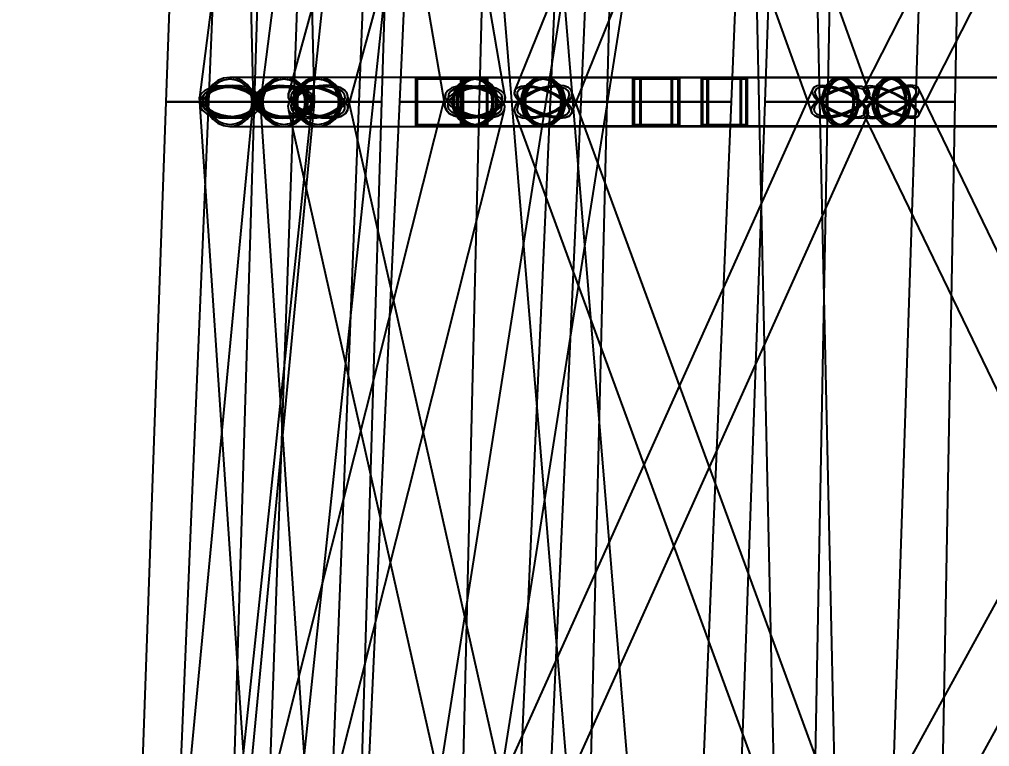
# Model space of a CAD drawing. Header units: millimetres. Extents: x -123812 to 252100, y -3000 to 639000.
# Drawn here: x -19891 to -11839, y 252152 to 258184 of the extents above; entities that cross this region are included whole.
import ezdxf

# ---------------------------------------------------------------- set-up
doc = ezdxf.new("R2010")
doc.units = ezdxf.units.MM
doc.layers.add('D-STR-DIM', color=7, linetype='Continuous', lineweight=13)
doc.layers.add('D-STR-STRC', color=7, linetype='Continuous', lineweight=25)
doc.styles.add('OpenSansCondensed-Light', font='OpenSansCondensed-Light.ttf')
doc.styles.add('TOWER_UNICODE', font='Arial Unicode.ttf')
doc.dimstyles.new('EZDXF', dxfattribs={"dimtxt": 0.25, "dimasz": 0.175, "dimexe": 0.375, "dimexo": 0.125, "dimgap": 0.1, "dimtad": 1, "dimlfac": 100, "dimzin": 12, "dimdsep": 46, "dimtxsty": 'OpenSansCondensed-Light', "dimblk": 'ARCHTICK', "dimcen": 2.5, "dimazin": 3, "dimtfac": 0.5, "dimtmove": 2, "dimatfit": 3})

# ---------------------------------------------------------------- blocks, each defined once
blk = doc.blocks.new('_ARCHTICK')
at = {"color": 0, "linetype": 'BYBLOCK', "const_width": 0.15}
blk.add_lwpolyline([(-0.5, -0.5), (0.5, 0.5)], dxfattribs=at)

msp = doc.modelspace()

# ---------------------------------------------------------------- linework, layer by layer
at = {"layer": 'D-STR-STRC'}
for points in [[(-15610.6, 275026.1), (-18252.9, 250026.1), (-18244.3, 250015.2), (-18219.1, 250003.2), (-18178.9, 249991), (-18126.6, 249979.5), (-18065.7, 249969.3), (-18000.3, 249961.2), (-17934.9, 249955.8), (-17874, 249953.4), (-17821.7, 249954.1), (-17781.5, 249958), (-17756.3, 249964.8), (-17747.7, 249973.9), (-15105.3, 274973.9)], [(-17250.1, 274979.6), (-15185.6, 249979.6), (-15176.9, 249969.9), (-15151.6, 249962.3), (-15111.4, 249957.2), (-15059, 249955.1), (-14997.9, 249956), (-14932.4, 249959.9), (-14866.9, 249966.5), (-14805.8, 249975.5), (-14753.4, 249986.1), (-14713.2, 249997.6), (-14687.9, 250009.3), (-14679.2, 250020.4), (-16743.8, 275020.4)], [(-12754, 275039.1), (-16701.1, 250039.1), (-16692.6, 250030.2), (-16667.5, 250019.2), (-16627.6, 250006.9), (-16575.6, 249994.1), (-16515.1, 249981.7), (-16450.2, 249970.6), (-16385.2, 249961.5), (-16324.7, 249955), (-16272.7, 249951.6), (-16232.9, 249951.5), (-16207.8, 249954.6), (-16199.2, 249960.9), (-12252.1, 274960.9)], [(-14142.6, 274994.6), (-13589.3, 249994.6), (-13580.7, 249981.7), (-13555.3, 249970.1), (-13514.9, 249960.5), (-13462.3, 249953.6), (-13401.1, 249949.9), (-13335.4, 249949.5), (-13269.7, 249952.7), (-13208.4, 249959), (-13155.8, 249968.1), (-13115.5, 249979.4), (-13090.1, 249992.2), (-13081.4, 250005.4), (-13634.7, 275005.4)], [(-15596.7, 265068.2), (-17657.8, 257568.2), (-17658.4, 257535.3), (-17642.3, 257500), (-17610.5, 257464.7), (-17565.3, 257431.8), (-17509.7, 257403.6), (-17447.6, 257381.9), (-17383.1, 257368.3), (-17320.6, 257363.6), (-17264.5, 257368.3), (-17218.5, 257381.9), (-17185.7, 257403.6), (-17168.5, 257431.8), (-15107.4, 264931.8)], [(-16014.7, 264905.5), (-13313.1, 257405.5), (-13290.3, 257384.3), (-13253.1, 257370.9), (-13203.9, 257366.4), (-13146.2, 257370.9), (-13083.8, 257384.3), (-13021.1, 257405.5), (-12962.2, 257433.2), (-12911.3, 257465.4), (-12871.7, 257500), (-12846.2, 257534.6), (-12836.5, 257566.8), (-12843.2, 257594.5), (-15544.8, 265094.5)], [(-12741.6, 265096), (-15779.1, 257596), (-15781.6, 257567.9), (-15768, 257535.1), (-15739, 257500), (-15696.8, 257464.9), (-15644.2, 257432.1), (-15584.7, 257404), (-15522.4, 257382.4), (-15461.7, 257368.9), (-15406.5, 257364.2), (-15360.7, 257368.9), (-15327.3, 257382.4), (-15308.8, 257404), (-12271.3, 264904)], [(-9055.9, 265116.9), (-12879.4, 257616.9), (-12882.3, 257595.4), (-12869.6, 257567.5), (-12842.2, 257534.9), (-12801.9, 257500), (-12751.6, 257465.1), (-12694.7, 257432.5), (-12634.9, 257404.6), (-12576.5, 257383.1), (-12523.3, 257369.6), (-12479.1, 257365), (-12446.7, 257369.6), (-12428.5, 257383.1), (-8605, 264883.1)], [(-17432.1, 265035.3), (-18395.4, 257535.3), (-18392.7, 257500), (-18373.1, 257464.7), (-18337.8, 257431.7), (-18289.3, 257403.4), (-18231, 257381.7), (-18166.6, 257368.1), (-18100.8, 257363.4), (-18037.9, 257368.1), (-17982.2, 257381.7), (-17937.5, 257403.4), (-17906.9, 257431.7), (-17892.4, 257464.7), (-16929.1, 264964.7)], [(-18128.5, 265000), (-17949.8, 257500), (-17943.2, 257464.7), (-17919.8, 257431.9), (-17881.1, 257403.7), (-17829.9, 257382), (-17769.4, 257368.4), (-17704, 257363.8), (-17638.1, 257368.4), (-17576, 257382), (-17522.2, 257403.7), (-17480.2, 257431.9), (-17452.9, 257464.7), (-17442.2, 257500), (-17620.9, 265000)], [(-17645.7, 264965), (-16360.8, 257465), (-16350.5, 257432.5), (-16323.8, 257404.5), (-16282.6, 257383), (-16229.5, 257369.5), (-16168.2, 257364.9), (-16103, 257369.5), (-16038.2, 257383), (-15978.3, 257404.5), (-15927.3, 257432.5), (-15888.7, 257465), (-15865.2, 257500), (-15858.3, 257535), (-17143.2, 265035)], [(-9213.4, 257703.2), (-13078.2, 257703.2), (-13108.7, 257696.3), (-13137.1, 257676), (-13161.5, 257643.7), (-13180.2, 257601.6), (-13191.9, 257552.6), (-13195.9, 257500), (-13191.9, 257447.4), (-13180.2, 257398.4), (-13161.5, 257356.3), (-13137.1, 257324), (-13108.7, 257303.7), (-13078.2, 257296.8), (-9213.4, 257296.8)], [(-8930.5, 257703.2), (-12654, 257703.2), (-12686.9, 257696.3), (-12717.6, 257676), (-12744, 257643.7), (-12764.2, 257601.6), (-12776.9, 257552.6), (-12781.3, 257500), (-12776.9, 257447.4), (-12764.2, 257398.4), (-12744, 257356.3), (-12717.6, 257324), (-12686.9, 257303.7), (-12654, 257296.8), (-8930.5, 257296.8)], [(-18159, 249964.9), (-17445.1, 257464.9), (-17444.9, 257500), (-17461.8, 257535.1), (-17494.7, 257567.7), (-17541.4, 257595.8), (-17598.5, 257617.3), (-17662.3, 257630.9), (-17728.4, 257635.5), (-17792.3, 257630.9), (-17849.6, 257617.3), (-17896.5, 257595.8), (-17929.6, 257567.7), (-17946.9, 257535.1), (-18660.9, 250035.1)], [(-17386.3, 250000), (-17891.3, 257500), (-17894.1, 257535.3), (-17913.8, 257568.2), (-17949.3, 257596.5), (-17998, 257618.2), (-18056.7, 257631.8), (-18121.3, 257636.5), (-18187.4, 257631.8), (-18250.6, 257618.2), (-18306.5, 257596.5), (-18351.3, 257568.2), (-18382, 257535.3), (-18396.5, 257500), (-17891.5, 250000)], [(-17755.6, 249932.6), (-15864.9, 257432.6), (-15862.6, 257465.1), (-15877.1, 257500), (-15907.5, 257534.9), (-15951.6, 257567.4), (-16006.5, 257595.3), (-16068.5, 257616.7), (-16133.2, 257630.1), (-16196.3, 257634.7), (-16253.5, 257630.1), (-16300.9, 257616.7), (-16335.3, 257595.3), (-16354.3, 257567.4), (-18245, 250067.4)], [(-15483.9, 250068.7), (-17169.7, 257568.7), (-17192.1, 257597.2), (-17229.6, 257619), (-17279.5, 257632.8), (-17338.6, 257637.4), (-17402.7, 257632.8), (-17467.6, 257619), (-17528.7, 257597.2), (-17582, 257568.7), (-17623.7, 257535.6), (-17651.2, 257500), (-17662.4, 257464.4), (-17656.6, 257431.3), (-15970.8, 249931.3)], [(-16216, 249903.5), (-12844, 257403.5), (-12846.7, 257431.8), (-12865.2, 257464.7), (-12898.2, 257500), (-12943.5, 257535.3), (-12997.9, 257568.2), (-13057.8, 257596.5), (-13119.1, 257618.2), (-13177.6, 257631.8), (-13229.4, 257636.5), (-13270.8, 257631.8), (-13299.1, 257618.2), (-13312.3, 257596.5), (-16684.3, 250096.5)], [(-12559.9, 250097.7), (-15310.6, 257597.7), (-15334.8, 257619.6), (-15373.2, 257633.4), (-15423.3, 257638.1), (-15481.6, 257633.4), (-15544.2, 257619.6), (-15606.7, 257597.7), (-15665, 257569.1), (-15715, 257535.8), (-15753.3, 257500), (-15777.4, 257464.2), (-15785.6, 257430.9), (-15777.3, 257402.3), (-13026.6, 249902.3)], [(-9437.3, 257619.4), (-13559.3, 250119.4), (-13558.1, 250097.5), (-13541.7, 250068.9), (-13511.3, 250035.7), (-13468.8, 250000), (-13417.3, 249964.3), (-13360.2, 249931.1), (-13301.4, 249902.5), (-13244.9, 249880.6), (-13194.6, 249866.9), (-13153.8, 249862.2), (-13125.5, 249866.9), (-13111.4, 249880.6), (-8989.4, 257380.6)], [(-8802.1, 250119.8), (-12431.8, 257619.8), (-12456.8, 257633.6), (-12495.2, 257638.3), (-12544.4, 257633.6), (-12601.1, 257619.8), (-12661.4, 257597.8), (-12721.2, 257569.2), (-12776.4, 257535.8), (-12823.3, 257500), (-12858.6, 257464.2), (-12880, 257430.8), (-12886, 257402.2), (-12876.1, 257380.2), (-9246.5, 249880.2)]]:
    msp.add_lwpolyline(points, dxfattribs=at)
for points in [[(-18674.4, 257500), (-17613.4, 257500), (-17344.9, 265000), (-18404.5, 265000)], [(-18321.9, 257500), (-17070, 257500), (-16778.4, 265000), (-18010.5, 265000)], [(-17943.7, 257500), (-16882.7, 257500), (-16650.8, 265000), (-17710.4, 265000)], [(-16735.5, 257500), (-15483.6, 257500), (-15163.7, 265000), (-16395.8, 265000)], [(-16074.4, 257500), (-15013.4, 257500), (-14822.3, 265000), (-15881.9, 265000)], [(-15232.3, 257500), (-13980.4, 257500), (-13675, 265000), (-14907.1, 265000)], [(-13704.1, 257500), (-12452.2, 257500), (-12211.2, 265000), (-13443.3, 265000)], [(-13184.5, 257500), (-12123.5, 257500), (-11976.7, 265000), (-13036.3, 265000)], [(-18346.2, 257500), (-18339.3, 257447.4), (-18319.1, 257398.4), (-18286.9, 257356.3), (-18245, 257324), (-18196.3, 257303.7), (-18143.9, 257296.8), (-17696, 257296.8), (-17643.6, 257303.7), (-17594.8, 257324), (-17552.9, 257356.3), (-17520.8, 257398.4), (-17500.6, 257447.4), (-17493.7, 257500), (-17500.6, 257552.6), (-17520.8, 257601.6), (-17552.9, 257643.7), (-17594.8, 257676), (-17643.6, 257696.3), (-17696, 257703.2), (-18143.9, 257703.2), (-18196.3, 257696.3), (-18245, 257676), (-18286.9, 257643.7), (-18319.1, 257601.6), (-18339.3, 257552.6)], [(-18346.2, 257500), (-18339.3, 257447.4), (-18319.1, 257398.4), (-18286.9, 257356.3), (-18245, 257324), (-18196.3, 257303.7), (-18143.9, 257296.8), (-18091.5, 257303.7), (-18042.8, 257324), (-18000.9, 257356.3), (-17968.7, 257398.4), (-17948.5, 257447.4), (-17941.6, 257500), (-17948.5, 257552.6), (-17968.7, 257601.6), (-18000.9, 257643.7), (-18042.8, 257676), (-18091.5, 257696.3), (-18143.9, 257703.2), (-18196.3, 257696.3), (-18245, 257676), (-18286.9, 257643.7), (-18319.1, 257601.6), (-18339.3, 257552.6)], [(-18344.7, 257500), (-18337.9, 257447.4), (-18317.8, 257398.4), (-18285.9, 257356.3), (-18244.3, 257324), (-18195.9, 257303.7), (-18143.9, 257296.8), (-17413.2, 257296.8), (-17361.2, 257303.7), (-17312.8, 257324), (-17271.2, 257356.3), (-17239.3, 257398.4), (-17219.2, 257447.4), (-17212.4, 257500), (-17219.2, 257552.6), (-17239.3, 257601.6), (-17271.2, 257643.7), (-17312.8, 257676), (-17361.2, 257696.3), (-17413.2, 257703.2), (-18143.9, 257703.2), (-18195.9, 257696.3), (-18244.3, 257676), (-18285.9, 257643.7), (-18317.8, 257601.6), (-18337.9, 257552.6)], [(-18344.7, 257500), (-18337.9, 257447.4), (-18317.8, 257398.4), (-18285.9, 257356.3), (-18244.3, 257324), (-18195.9, 257303.7), (-18143.9, 257296.8), (-18091.9, 257303.7), (-18043.5, 257324), (-18001.9, 257356.3), (-17970, 257398.4), (-17949.9, 257447.4), (-17943.1, 257500), (-17949.9, 257552.6), (-17970, 257601.6), (-18001.9, 257643.7), (-18043.5, 257676), (-18091.9, 257696.3), (-18143.9, 257703.2), (-18195.9, 257696.3), (-18244.3, 257676), (-18285.9, 257643.7), (-18317.8, 257601.6), (-18337.9, 257552.6)], [(-18330.3, 257500), (-18323.9, 257451.5), (-18305.3, 257406.4), (-18275.7, 257367.6), (-18237.1, 257337.9), (-18192.1, 257319.2), (-18143.9, 257312.8), (-18095.7, 257319.2), (-18050.7, 257337.9), (-18012.1, 257367.6), (-17982.5, 257406.4), (-17963.9, 257451.5), (-17957.5, 257500), (-17963.9, 257548.5), (-17982.5, 257593.6), (-18012.1, 257632.4), (-18050.7, 257662.1), (-18095.7, 257680.8), (-18143.9, 257687.2), (-18192.1, 257680.8), (-18237.1, 257662.1), (-18275.7, 257632.4), (-18305.3, 257593.6), (-18323.9, 257548.5)], [(-18328.9, 257500), (-18322.6, 257451.5), (-18304.1, 257406.4), (-18274.7, 257367.6), (-18236.4, 257337.9), (-18191.8, 257319.2), (-18143.9, 257312.8), (-18096, 257319.2), (-18051.4, 257337.9), (-18013.1, 257367.6), (-17983.7, 257406.4), (-17965.2, 257451.5), (-17958.9, 257500), (-17965.2, 257548.5), (-17983.7, 257593.6), (-18013.1, 257632.4), (-18051.4, 257662.1), (-18096, 257680.8), (-18143.9, 257687.2), (-18191.8, 257680.8), (-18236.4, 257662.1), (-18274.7, 257632.4), (-18304.1, 257593.6), (-18322.6, 257548.5)], [(-17898.3, 257500), (-17891.4, 257447.4), (-17871.2, 257398.4), (-17839, 257356.3), (-17797.1, 257324), (-17748.3, 257303.7), (-17696, 257296.8), (-17643.6, 257303.7), (-17594.8, 257324), (-17552.9, 257356.3), (-17520.8, 257398.4), (-17500.6, 257447.4), (-17493.7, 257500), (-17500.6, 257552.6), (-17520.8, 257601.6), (-17552.9, 257643.7), (-17594.8, 257676), (-17643.6, 257696.3), (-17696, 257703.2), (-17748.3, 257696.3), (-17797.1, 257676), (-17839, 257643.7), (-17871.2, 257601.6), (-17891.4, 257552.6)], [(-17887.2, 257500), (-17880.7, 257447.4), (-17861.6, 257398.4), (-17831.2, 257356.3), (-17791.6, 257324), (-17745.5, 257303.7), (-17696, 257296.8), (-16109.6, 257296.8), (-16060.1, 257303.7), (-16013.9, 257324), (-15974.3, 257356.3), (-15944, 257398.4), (-15924.8, 257447.4), (-15918.3, 257500), (-15924.8, 257552.6), (-15944, 257601.6), (-15974.3, 257643.7), (-16013.9, 257676), (-16060.1, 257696.3), (-16109.6, 257703.2), (-17696, 257703.2), (-17745.5, 257696.3), (-17791.6, 257676), (-17831.2, 257643.7), (-17861.6, 257601.6), (-17880.7, 257552.6)], [(-17887.2, 257500), (-17880.7, 257447.4), (-17861.6, 257398.4), (-17831.2, 257356.3), (-17791.6, 257324), (-17745.5, 257303.7), (-17696, 257296.8), (-17646.5, 257303.7), (-17600.4, 257324), (-17560.8, 257356.3), (-17530.4, 257398.4), (-17511.3, 257447.4), (-17504.7, 257500), (-17511.3, 257552.6), (-17530.4, 257601.6), (-17560.8, 257643.7), (-17600.4, 257676), (-17646.5, 257696.3), (-17696, 257703.2), (-17745.5, 257696.3), (-17791.6, 257676), (-17831.2, 257643.7), (-17861.6, 257601.6), (-17880.7, 257552.6)], [(-17882.3, 257500), (-17876, 257451.5), (-17857.4, 257406.4), (-17827.8, 257367.6), (-17789.2, 257337.9), (-17744.2, 257319.2), (-17696, 257312.8), (-17647.7, 257319.2), (-17602.8, 257337.9), (-17564.2, 257367.6), (-17534.6, 257406.4), (-17516, 257451.5), (-17509.6, 257500), (-17516, 257548.5), (-17534.6, 257593.6), (-17564.2, 257632.4), (-17602.8, 257662.1), (-17647.7, 257680.8), (-17696, 257687.2), (-17744.2, 257680.8), (-17789.2, 257662.1), (-17827.8, 257632.4), (-17857.4, 257593.6), (-17876, 257548.5)], [(-17872.2, 257500), (-17866.2, 257451.5), (-17848.6, 257406.4), (-17820.6, 257367.6), (-17784.1, 257337.9), (-17741.6, 257319.2), (-17696, 257312.8), (-17650.4, 257319.2), (-17607.9, 257337.9), (-17571.4, 257367.6), (-17543.4, 257406.4), (-17525.8, 257451.5), (-17519.8, 257500), (-17525.8, 257548.5), (-17543.4, 257593.6), (-17571.4, 257632.4), (-17607.9, 257662.1), (-17650.4, 257680.8), (-17696, 257687.2), (-17741.6, 257680.8), (-17784.1, 257662.1), (-17820.6, 257632.4), (-17848.6, 257593.6), (-17866.2, 257548.5)], [(-17614, 257500), (-17607.1, 257447.4), (-17587.1, 257398.4), (-17555.2, 257356.3), (-17513.6, 257324), (-17465.1, 257303.7), (-17413.2, 257296.8), (-17361.2, 257303.7), (-17312.8, 257324), (-17271.2, 257356.3), (-17239.3, 257398.4), (-17219.2, 257447.4), (-17212.4, 257500), (-17219.2, 257552.6), (-17239.3, 257601.6), (-17271.2, 257643.7), (-17312.8, 257676), (-17361.2, 257696.3), (-17413.2, 257703.2), (-17465.1, 257696.3), (-17513.6, 257676), (-17555.2, 257643.7), (-17587.1, 257601.6), (-17607.1, 257552.6)], [(-17600.3, 257500), (-17593.9, 257447.4), (-17575.2, 257398.4), (-17545.5, 257356.3), (-17506.7, 257324), (-17461.6, 257303.7), (-17413.2, 257296.8), (-15543.9, 257296.8), (-15495.5, 257303.7), (-15450.4, 257324), (-15411.6, 257356.3), (-15381.9, 257398.4), (-15363.2, 257447.4), (-15356.8, 257500), (-15363.2, 257552.6), (-15381.9, 257601.6), (-15411.6, 257643.7), (-15450.4, 257676), (-15495.5, 257696.3), (-15543.9, 257703.2), (-17413.2, 257703.2), (-17461.6, 257696.3), (-17506.7, 257676), (-17545.5, 257643.7), (-17575.2, 257601.6), (-17593.9, 257552.6)], [(-17600.3, 257500), (-17593.9, 257447.4), (-17575.2, 257398.4), (-17545.5, 257356.3), (-17506.7, 257324), (-17461.6, 257303.7), (-17413.2, 257296.8), (-17364.7, 257303.7), (-17319.6, 257324), (-17280.8, 257356.3), (-17251.1, 257398.4), (-17232.4, 257447.4), (-17226, 257500), (-17232.4, 257552.6), (-17251.1, 257601.6), (-17280.8, 257643.7), (-17319.6, 257676), (-17364.7, 257696.3), (-17413.2, 257703.2), (-17461.6, 257696.3), (-17506.7, 257676), (-17545.5, 257643.7), (-17575.2, 257601.6), (-17593.9, 257552.6)], [(-17598.2, 257500), (-17591.9, 257451.5), (-17573.4, 257406.4), (-17544, 257367.6), (-17505.7, 257337.9), (-17461, 257319.2), (-17413.2, 257312.8), (-17365.3, 257319.2), (-17320.7, 257337.9), (-17282.4, 257367.6), (-17253, 257406.4), (-17234.5, 257451.5), (-17228.2, 257500), (-17234.5, 257548.5), (-17253, 257593.6), (-17282.4, 257632.4), (-17320.7, 257662.1), (-17365.3, 257680.8), (-17413.2, 257687.2), (-17461, 257680.8), (-17505.7, 257662.1), (-17544, 257632.4), (-17573.4, 257593.6), (-17591.9, 257548.5)], [(-17585.6, 257500), (-17579.7, 257451.5), (-17562.5, 257406.4), (-17535.1, 257367.6), (-17499.4, 257337.9), (-17457.8, 257319.2), (-17413.2, 257312.8), (-17368.5, 257319.2), (-17327, 257337.9), (-17291.3, 257367.6), (-17263.9, 257406.4), (-17246.6, 257451.5), (-17240.8, 257500), (-17246.6, 257548.5), (-17263.9, 257593.6), (-17291.3, 257632.4), (-17327, 257662.1), (-17368.5, 257680.8), (-17413.2, 257687.2), (-17457.8, 257680.8), (-17499.4, 257662.1), (-17535.1, 257632.4), (-17562.5, 257593.6), (-17579.7, 257548.5)], [(-16603.6, 257300), (-14410.9, 257300), (-14410.9, 257700), (-16603.6, 257700)], [(-16212.7, 257700), (-16603.6, 257700), (-16603.6, 257300), (-16212.7, 257300)], [(-16600.4, 257300), (-13848.4, 257300), (-13848.4, 257700), (-16600.4, 257700)], [(-16215.9, 257700), (-16600.4, 257700), (-16600.4, 257300), (-16215.9, 257300)], [(-16224.5, 257688), (-16591.9, 257688), (-16591.9, 257312), (-16224.5, 257312)], [(-16227.5, 257688), (-16588.9, 257688), (-16588.9, 257312), (-16227.5, 257312)], [(-16300.8, 257500), (-16294.3, 257447.4), (-16275.2, 257398.4), (-16244.8, 257356.3), (-16205.2, 257324), (-16159.1, 257303.7), (-16109.6, 257296.8), (-16060.1, 257303.7), (-16013.9, 257324), (-15974.3, 257356.3), (-15944, 257398.4), (-15924.8, 257447.4), (-15918.3, 257500), (-15924.8, 257552.6), (-15944, 257601.6), (-15974.3, 257643.7), (-16013.9, 257676), (-16060.1, 257696.3), (-16109.6, 257703.2), (-16159.1, 257696.3), (-16205.2, 257676), (-16244.8, 257643.7), (-16275.2, 257601.6), (-16294.3, 257552.6)], [(-16285.7, 257500), (-16279.7, 257451.5), (-16262.1, 257406.4), (-16234.1, 257367.6), (-16197.7, 257337.9), (-16155.2, 257319.2), (-16109.6, 257312.8), (-16064, 257319.2), (-16021.5, 257337.9), (-15985, 257367.6), (-15957, 257406.4), (-15939.4, 257451.5), (-15933.4, 257500), (-15939.4, 257548.5), (-15957, 257593.6), (-15985, 257632.4), (-16021.5, 257662.1), (-16064, 257680.8), (-16109.6, 257687.2), (-16155.2, 257680.8), (-16197.7, 257662.1), (-16234.1, 257632.4), (-16262.1, 257593.6), (-16279.7, 257548.5)], [(-16264.7, 257500), (-16259.4, 257447.4), (-16243.9, 257398.4), (-16219.2, 257356.3), (-16187.1, 257324), (-16149.7, 257303.7), (-16109.6, 257296.8), (-13078.2, 257296.8), (-13038, 257303.7), (-13000.6, 257324), (-12968.5, 257356.3), (-12943.9, 257398.4), (-12928.4, 257447.4), (-12923.1, 257500), (-12928.4, 257552.6), (-12943.9, 257601.6), (-12968.5, 257643.7), (-13000.6, 257676), (-13038, 257696.3), (-13078.2, 257703.2), (-16109.6, 257703.2), (-16149.7, 257696.3), (-16187.1, 257676), (-16219.2, 257643.7), (-16243.9, 257601.6), (-16259.4, 257552.6)], [(-16264.7, 257500), (-16259.4, 257447.4), (-16243.9, 257398.4), (-16219.2, 257356.3), (-16187.1, 257324), (-16149.7, 257303.7), (-16109.6, 257296.8), (-16069.4, 257303.7), (-16032, 257324), (-15999.9, 257356.3), (-15975.2, 257398.4), (-15959.7, 257447.4), (-15954.5, 257500), (-15959.7, 257552.6), (-15975.2, 257601.6), (-15999.9, 257643.7), (-16032, 257676), (-16069.4, 257696.3), (-16109.6, 257703.2), (-16149.7, 257696.3), (-16187.1, 257676), (-16219.2, 257643.7), (-16243.9, 257601.6), (-16259.4, 257552.6)], [(-16252.5, 257500), (-16247.6, 257451.5), (-16233.3, 257406.4), (-16210.6, 257367.6), (-16181, 257337.9), (-16146.5, 257319.2), (-16109.6, 257312.8), (-16072.6, 257319.2), (-16038.1, 257337.9), (-16008.5, 257367.6), (-15985.8, 257406.4), (-15971.5, 257451.5), (-15966.7, 257500), (-15971.5, 257548.5), (-15985.8, 257593.6), (-16008.5, 257632.4), (-16038.1, 257662.1), (-16072.6, 257680.8), (-16109.6, 257687.2), (-16146.5, 257680.8), (-16181, 257662.1), (-16210.6, 257632.4), (-16233.3, 257593.6), (-16247.6, 257548.5)], [(-16215.2, 257300), (-8226.4, 257300), (-8226.4, 257700), (-16215.2, 257700)], [(-16004, 257700), (-16215.2, 257700), (-16215.2, 257300), (-16004, 257300)], [(-16010.3, 257688), (-16208.8, 257688), (-16208.8, 257312), (-16010.3, 257312)], [(-15731.1, 257500), (-15724.7, 257447.4), (-15706, 257398.4), (-15676.3, 257356.3), (-15637.5, 257324), (-15592.4, 257303.7), (-15543.9, 257296.8), (-15495.5, 257303.7), (-15450.4, 257324), (-15411.6, 257356.3), (-15381.9, 257398.4), (-15363.2, 257447.4), (-15356.8, 257500), (-15363.2, 257552.6), (-15381.9, 257601.6), (-15411.6, 257643.7), (-15450.4, 257676), (-15495.5, 257696.3), (-15543.9, 257703.2), (-15592.4, 257696.3), (-15637.5, 257676), (-15676.3, 257643.7), (-15706, 257601.6), (-15724.7, 257552.6)], [(-15716.3, 257500), (-15710.5, 257451.5), (-15693.2, 257406.4), (-15665.8, 257367.6), (-15630.1, 257337.9), (-15588.6, 257319.2), (-15543.9, 257312.8), (-15499.3, 257319.2), (-15457.7, 257337.9), (-15422, 257367.6), (-15394.6, 257406.4), (-15377.4, 257451.5), (-15371.5, 257500), (-15377.4, 257548.5), (-15394.6, 257593.6), (-15422, 257632.4), (-15457.7, 257662.1), (-15499.3, 257680.8), (-15543.9, 257687.2), (-15588.6, 257680.8), (-15630.1, 257662.1), (-15665.8, 257632.4), (-15693.2, 257593.6), (-15710.5, 257548.5)], [(-15706.1, 257500), (-15700.6, 257447.4), (-15684.4, 257398.4), (-15658.6, 257356.3), (-15625, 257324), (-15585.9, 257303.7), (-15543.9, 257296.8), (-12654, 257296.8), (-12612, 257303.7), (-12572.9, 257324), (-12539.3, 257356.3), (-12513.5, 257398.4), (-12497.3, 257447.4), (-12491.8, 257500), (-12497.3, 257552.6), (-12513.5, 257601.6), (-12539.3, 257643.7), (-12572.9, 257676), (-12612, 257696.3), (-12654, 257703.2), (-15543.9, 257703.2), (-15585.9, 257696.3), (-15625, 257676), (-15658.6, 257643.7), (-15684.4, 257601.6), (-15700.6, 257552.6)], [(-15706.1, 257500), (-15700.6, 257447.4), (-15684.4, 257398.4), (-15658.6, 257356.3), (-15625, 257324), (-15585.9, 257303.7), (-15543.9, 257296.8), (-15502, 257303.7), (-15462.9, 257324), (-15429.3, 257356.3), (-15403.5, 257398.4), (-15387.3, 257447.4), (-15381.8, 257500), (-15387.3, 257552.6), (-15403.5, 257601.6), (-15429.3, 257643.7), (-15462.9, 257676), (-15502, 257696.3), (-15543.9, 257703.2), (-15585.9, 257696.3), (-15625, 257676), (-15658.6, 257643.7), (-15684.4, 257601.6), (-15700.6, 257552.6)], [(-15693.3, 257500), (-15688.2, 257451.5), (-15673.3, 257406.4), (-15649.6, 257367.6), (-15618.6, 257337.9), (-15582.6, 257319.2), (-15543.9, 257312.8), (-15505.3, 257319.2), (-15469.2, 257337.9), (-15438.3, 257367.6), (-15414.6, 257406.4), (-15399.6, 257451.5), (-15394.5, 257500), (-15399.6, 257548.5), (-15414.6, 257593.6), (-15438.3, 257632.4), (-15469.2, 257662.1), (-15505.3, 257680.8), (-15543.9, 257687.2), (-15582.6, 257680.8), (-15618.6, 257662.1), (-15649.6, 257632.4), (-15673.3, 257593.6), (-15688.2, 257548.5)], [(-14410.9, 257700), (-14801.8, 257700), (-14801.8, 257300), (-14410.9, 257300)], [(-14422.6, 257688), (-14790, 257688), (-14790, 257312), (-14422.6, 257312)], [(-14740.8, 257300), (-8197.4, 257300), (-8197.4, 257700), (-14740.8, 257700)], [(-14471.8, 257700), (-14740.8, 257700), (-14740.8, 257300), (-14471.8, 257300)], [(-14479.9, 257688), (-14732.8, 257688), (-14732.8, 257312), (-14479.9, 257312)], [(-13848.4, 257700), (-14232.9, 257700), (-14232.9, 257300), (-13848.4, 257300)], [(-13860, 257688), (-14221.4, 257688), (-14221.4, 257312), (-13860, 257312)], [(-14184.6, 257300), (-7932.3, 257300), (-7932.3, 257700), (-14184.6, 257700)], [(-13896.8, 257700), (-14184.6, 257700), (-14184.6, 257300), (-13896.8, 257300)], [(-13905.4, 257688), (-14175.9, 257688), (-14175.9, 257312), (-13905.4, 257312)], [(-13233.3, 257500), (-13228, 257447.4), (-13212.5, 257398.4), (-13187.9, 257356.3), (-13155.7, 257324), (-13118.3, 257303.7), (-13078.2, 257296.8), (-13038, 257303.7), (-13000.6, 257324), (-12968.5, 257356.3), (-12943.9, 257398.4), (-12928.4, 257447.4), (-12923.1, 257500), (-12928.4, 257552.6), (-12943.9, 257601.6), (-12968.5, 257643.7), (-13000.6, 257676), (-13038, 257696.3), (-13078.2, 257703.2), (-13118.3, 257696.3), (-13155.7, 257676), (-13187.9, 257643.7), (-13212.5, 257601.6), (-13228, 257552.6)], [(-13221.1, 257500), (-13216.2, 257451.5), (-13201.9, 257406.4), (-13179.2, 257367.6), (-13149.6, 257337.9), (-13115.2, 257319.2), (-13078.2, 257312.8), (-13041.2, 257319.2), (-13006.7, 257337.9), (-12977.1, 257367.6), (-12954.4, 257406.4), (-12940.2, 257451.5), (-12935.3, 257500), (-12940.2, 257548.5), (-12954.4, 257593.6), (-12977.1, 257632.4), (-13006.7, 257662.1), (-13041.2, 257680.8), (-13078.2, 257687.2), (-13115.2, 257680.8), (-13149.6, 257662.1), (-13179.2, 257632.4), (-13201.9, 257593.6), (-13216.2, 257548.5)], [(-13195.9, 257500), (-13191.9, 257447.4), (-13180.2, 257398.4), (-13161.5, 257356.3), (-13137.1, 257324), (-13108.7, 257303.7), (-13078.2, 257296.8), (-13047.7, 257303.7), (-13019.3, 257324), (-12994.9, 257356.3), (-12976.2, 257398.4), (-12964.4, 257447.4), (-12960.4, 257500), (-12964.4, 257552.6), (-12976.2, 257601.6), (-12994.9, 257643.7), (-13019.3, 257676), (-13047.7, 257696.3), (-13078.2, 257703.2), (-13108.7, 257696.3), (-13137.1, 257676), (-13161.5, 257643.7), (-13180.2, 257601.6), (-13191.9, 257552.6)], [(-13186.7, 257500), (-13183, 257451.5), (-13172.1, 257406.4), (-13154.9, 257367.6), (-13132.4, 257337.9), (-13106.3, 257319.2), (-13078.2, 257312.8), (-13050.1, 257319.2), (-13023.9, 257337.9), (-13001.5, 257367.6), (-12984.2, 257406.4), (-12973.4, 257451.5), (-12969.7, 257500), (-12973.4, 257548.5), (-12984.2, 257593.6), (-13001.5, 257632.4), (-13023.9, 257662.1), (-13050.1, 257680.8), (-13078.2, 257687.2), (-13106.3, 257680.8), (-13132.4, 257662.1), (-13154.9, 257632.4), (-13172.1, 257593.6), (-13183, 257548.5)], [(-12816.1, 257500), (-12810.6, 257447.4), (-12794.4, 257398.4), (-12768.6, 257356.3), (-12735, 257324), (-12695.9, 257303.7), (-12654, 257296.8), (-12612, 257303.7), (-12572.9, 257324), (-12539.3, 257356.3), (-12513.5, 257398.4), (-12497.3, 257447.4), (-12491.8, 257500), (-12497.3, 257552.6), (-12513.5, 257601.6), (-12539.3, 257643.7), (-12572.9, 257676), (-12612, 257696.3), (-12654, 257703.2), (-12695.9, 257696.3), (-12735, 257676), (-12768.6, 257643.7), (-12794.4, 257601.6), (-12810.6, 257552.6)], [(-12803.3, 257500), (-12798.3, 257451.5), (-12783.3, 257406.4), (-12759.6, 257367.6), (-12728.7, 257337.9), (-12692.6, 257319.2), (-12654, 257312.8), (-12615.3, 257319.2), (-12579.3, 257337.9), (-12548.3, 257367.6), (-12524.6, 257406.4), (-12509.7, 257451.5), (-12504.6, 257500), (-12509.7, 257548.5), (-12524.6, 257593.6), (-12548.3, 257632.4), (-12579.3, 257662.1), (-12615.3, 257680.8), (-12654, 257687.2), (-12692.6, 257680.8), (-12728.7, 257662.1), (-12759.6, 257632.4), (-12783.3, 257593.6), (-12798.3, 257548.5)], [(-12781.3, 257500), (-12776.9, 257447.4), (-12764.2, 257398.4), (-12744, 257356.3), (-12717.6, 257324), (-12686.9, 257303.7), (-12654, 257296.8), (-12621, 257303.7), (-12590.3, 257324), (-12563.9, 257356.3), (-12543.7, 257398.4), (-12531, 257447.4), (-12526.6, 257500), (-12531, 257552.6), (-12543.7, 257601.6), (-12563.9, 257643.7), (-12590.3, 257676), (-12621, 257696.3), (-12654, 257703.2), (-12686.9, 257696.3), (-12717.6, 257676), (-12744, 257643.7), (-12764.2, 257601.6), (-12776.9, 257552.6)], [(-12771.3, 257500), (-12767.3, 257451.5), (-12755.5, 257406.4), (-12736.9, 257367.6), (-12712.6, 257337.9), (-12684.3, 257319.2), (-12654, 257312.8), (-12623.6, 257319.2), (-12595.3, 257337.9), (-12571, 257367.6), (-12552.4, 257406.4), (-12540.7, 257451.5), (-12536.7, 257500), (-12540.7, 257548.5), (-12552.4, 257593.6), (-12571, 257632.4), (-12595.3, 257662.1), (-12623.6, 257680.8), (-12654, 257687.2), (-12684.3, 257680.8), (-12712.6, 257662.1), (-12736.9, 257632.4), (-12755.5, 257593.6), (-12767.3, 257548.5)], [(-18396.5, 257500), (-18393.7, 257464.7), (-18374, 257431.8), (-18338.5, 257403.5), (-18289.8, 257381.8), (-18231.1, 257368.2), (-18166.5, 257363.5), (-18100.4, 257368.2), (-18037.2, 257381.8), (-17981.3, 257403.5), (-17936.5, 257431.8), (-17905.8, 257464.7), (-17891.3, 257500), (-17894.1, 257535.3), (-17913.8, 257568.2), (-17949.3, 257596.5), (-17998, 257618.2), (-18056.7, 257631.8), (-18121.3, 257636.5), (-18187.4, 257631.8), (-18250.6, 257618.2), (-18306.5, 257596.5), (-18351.3, 257568.2), (-18382, 257535.3)], [(-17895.1, 257500), (-17892.4, 257464.7), (-17906.9, 257431.7), (-17937.5, 257403.4), (-17982.2, 257381.7), (-18037.9, 257368.1), (-18100.8, 257363.4), (-18166.6, 257368.1), (-18231, 257381.7), (-18289.3, 257403.4), (-18337.8, 257431.7), (-18373.1, 257464.7), (-18392.7, 257500), (-18395.4, 257535.3), (-18380.9, 257568.3), (-18350.3, 257596.6), (-18305.7, 257618.3), (-18250, 257631.9), (-18187, 257636.6), (-18121.2, 257631.9), (-18056.9, 257618.3), (-17998.5, 257596.6), (-17950, 257568.3), (-17914.7, 257535.3)], [(-18371.6, 257500), (-18369.1, 257468.2), (-18351.3, 257438.5), (-18319.4, 257413), (-18275.4, 257393.4), (-18222.6, 257381.1), (-18164.3, 257376.9), (-18104.7, 257381.1), (-18047.7, 257393.4), (-17997.3, 257413), (-17956.9, 257438.5), (-17929.2, 257468.2), (-17916.2, 257500), (-17918.7, 257531.8), (-17936.5, 257561.5), (-17968.5, 257587), (-18012.4, 257606.6), (-18065.3, 257618.9), (-18123.5, 257623.1), (-18183.1, 257618.9), (-18240.1, 257606.6), (-18290.5, 257587), (-18330.9, 257561.5), (-18358.6, 257531.8)], [(-17919.6, 257500), (-17917.2, 257468.1), (-17930.2, 257438.4), (-17957.8, 257412.9), (-17998.1, 257393.4), (-18048.3, 257381.1), (-18105, 257376.9), (-18164.4, 257381.1), (-18222.4, 257393.4), (-18275, 257412.9), (-18318.7, 257438.4), (-18350.5, 257468.1), (-18368.2, 257500), (-18370.6, 257531.9), (-18357.6, 257561.6), (-18330, 257587.1), (-18289.7, 257606.6), (-18239.5, 257618.9), (-18182.8, 257623.1), (-18123.4, 257618.9), (-18065.4, 257606.6), (-18012.8, 257587.1), (-17969.1, 257561.6), (-17937.3, 257531.9)], [(-17442.2, 257500), (-17452.9, 257464.7), (-17480.2, 257431.9), (-17522.2, 257403.7), (-17576, 257382), (-17638.1, 257368.4), (-17704, 257363.8), (-17769.4, 257368.4), (-17829.9, 257382), (-17881.1, 257403.7), (-17919.8, 257431.9), (-17943.2, 257464.7), (-17949.8, 257500), (-17939.1, 257535.3), (-17911.8, 257568.1), (-17869.8, 257596.3), (-17815.9, 257618), (-17753.9, 257631.6), (-17687.9, 257636.2), (-17622.5, 257631.6), (-17562.1, 257618), (-17510.8, 257596.3), (-17472.1, 257568.1), (-17448.7, 257535.3)], [(-17947.1, 257500), (-17930.1, 257464.9), (-17897.2, 257432.3), (-17850.6, 257404.2), (-17793.4, 257382.7), (-17729.6, 257369.1), (-17663.6, 257364.5), (-17599.7, 257369.1), (-17542.4, 257382.7), (-17495.5, 257404.2), (-17462.3, 257432.3), (-17445.1, 257464.9), (-17444.9, 257500), (-17461.8, 257535.1), (-17494.7, 257567.7), (-17541.4, 257595.8), (-17598.5, 257617.3), (-17662.3, 257630.9), (-17728.4, 257635.5), (-17792.3, 257630.9), (-17849.6, 257617.3), (-17896.5, 257595.8), (-17929.6, 257567.7), (-17946.9, 257535.1)], [(-17467.1, 257500), (-17476.8, 257468.2), (-17501.4, 257438.6), (-17539.3, 257413.2), (-17587.8, 257393.7), (-17643.8, 257381.4), (-17703.2, 257377.2), (-17762.2, 257381.4), (-17816.7, 257393.7), (-17862.9, 257413.2), (-17897.8, 257438.6), (-17918.9, 257468.2), (-17924.8, 257500), (-17915.1, 257531.8), (-17890.5, 257561.4), (-17852.7, 257586.8), (-17804.1, 257606.3), (-17748.2, 257618.6), (-17688.7, 257622.8), (-17629.8, 257618.6), (-17575.3, 257606.3), (-17529, 257586.8), (-17494.2, 257561.4), (-17473.1, 257531.8)], [(-17922.4, 257500), (-17907.1, 257468.4), (-17877.4, 257438.9), (-17835.4, 257413.6), (-17783.8, 257394.2), (-17726.3, 257382), (-17666.7, 257377.8), (-17609.2, 257382), (-17557.5, 257394.2), (-17515.2, 257413.6), (-17485.3, 257438.9), (-17469.8, 257468.4), (-17469.6, 257500), (-17484.9, 257531.6), (-17514.6, 257561.1), (-17556.6, 257586.4), (-17608.1, 257605.8), (-17665.6, 257618), (-17725.2, 257622.2), (-17782.8, 257618), (-17834.5, 257605.8), (-17876.7, 257586.4), (-17906.6, 257561.1), (-17922.2, 257531.6)], [(-17651.2, 257500), (-17662.4, 257464.4), (-17656.6, 257431.3), (-17634.2, 257402.8), (-17596.8, 257381), (-17546.8, 257367.2), (-17487.8, 257362.6), (-17423.6, 257367.2), (-17358.8, 257381), (-17297.6, 257402.8), (-17244.4, 257431.3), (-17202.6, 257464.4), (-17175.2, 257500), (-17164, 257535.6), (-17169.7, 257568.7), (-17192.1, 257597.2), (-17229.6, 257619), (-17279.5, 257632.8), (-17338.6, 257637.4), (-17402.7, 257632.8), (-17467.6, 257619), (-17528.7, 257597.2), (-17582, 257568.7), (-17623.7, 257535.6)], [(-17184.1, 257500), (-17167.9, 257464.7), (-17168.5, 257431.8), (-17185.7, 257403.6), (-17218.5, 257381.9), (-17264.5, 257368.3), (-17320.6, 257363.6), (-17383.1, 257368.3), (-17447.6, 257381.9), (-17509.7, 257403.6), (-17565.3, 257431.8), (-17610.5, 257464.7), (-17642.3, 257500), (-17658.4, 257535.3), (-17657.8, 257568.2), (-17640.6, 257596.4), (-17607.8, 257618.1), (-17561.8, 257631.7), (-17505.7, 257636.4), (-17443.2, 257631.7), (-17378.7, 257618.1), (-17316.6, 257596.4), (-17261, 257568.2), (-17215.8, 257535.3)], [(-17627.7, 257500), (-17637.8, 257467.9), (-17632.6, 257438), (-17612.5, 257412.4), (-17578.7, 257392.7), (-17533.7, 257380.3), (-17480.4, 257376.1), (-17422.6, 257380.3), (-17364.1, 257392.7), (-17309, 257412.4), (-17261, 257438), (-17223.3, 257467.9), (-17198.6, 257500), (-17188.5, 257532.1), (-17193.7, 257562), (-17213.9, 257587.6), (-17247.6, 257607.3), (-17292.7, 257619.7), (-17345.9, 257623.9), (-17403.7, 257619.7), (-17462.2, 257607.3), (-17517.3, 257587.6), (-17565.4, 257562), (-17603, 257532.1)], [(-17206.6, 257500), (-17192.1, 257468.2), (-17192.6, 257438.5), (-17208.1, 257413.1), (-17237.6, 257393.5), (-17279.1, 257381.2), (-17329.7, 257377), (-17386.1, 257381.2), (-17444.2, 257393.5), (-17500.2, 257413.1), (-17550.3, 257438.5), (-17591.1, 257468.2), (-17619.7, 257500), (-17634.3, 257531.8), (-17633.8, 257561.5), (-17618.2, 257586.9), (-17588.7, 257606.5), (-17547.2, 257618.8), (-17496.6, 257623), (-17440.3, 257618.8), (-17382.1, 257606.5), (-17326.1, 257586.9), (-17276, 257561.5), (-17235.2, 257531.8)], [(-15865.2, 257500), (-15888.7, 257465), (-15927.3, 257432.5), (-15978.3, 257404.5), (-16038.2, 257383), (-16103, 257369.5), (-16168.2, 257364.9), (-16229.5, 257369.5), (-16282.6, 257383), (-16323.8, 257404.5), (-16350.5, 257432.5), (-16360.8, 257465), (-16353.9, 257500), (-16330.4, 257535), (-16291.9, 257567.5), (-16240.9, 257595.5), (-16180.9, 257617), (-16116.1, 257630.5), (-16050.9, 257635.1), (-15989.6, 257630.5), (-15936.6, 257617), (-15895.3, 257595.5), (-15868.6, 257567.5), (-15858.3, 257535)], [(-16342, 257500), (-16311.7, 257465.1), (-16267.5, 257432.6), (-16212.6, 257404.7), (-16150.7, 257383.3), (-16085.9, 257369.9), (-16022.8, 257365.3), (-15965.6, 257369.9), (-15918.2, 257383.3), (-15883.8, 257404.7), (-15864.9, 257432.6), (-15862.6, 257465.1), (-15877.1, 257500), (-15907.5, 257534.9), (-15951.6, 257567.4), (-16006.5, 257595.3), (-16068.5, 257616.7), (-16133.2, 257630.1), (-16196.3, 257634.7), (-16253.5, 257630.1), (-16300.9, 257616.7), (-16335.3, 257595.3), (-16354.3, 257567.4), (-16356.6, 257534.9)], [(-15889.2, 257500), (-15910.4, 257468.5), (-15945.2, 257439.1), (-15991.2, 257413.9), (-16045.2, 257394.5), (-16103.6, 257382.4), (-16162.5, 257378.2), (-16217.7, 257382.4), (-16265.5, 257394.5), (-16302.8, 257413.9), (-16326.8, 257439.1), (-16336.1, 257468.5), (-16329.9, 257500), (-16308.7, 257531.5), (-16273.9, 257560.9), (-16228, 257586.1), (-16173.9, 257605.5), (-16115.5, 257617.6), (-16056.7, 257621.8), (-16001.5, 257617.6), (-15953.6, 257605.5), (-15916.4, 257586.1), (-15892.3, 257560.9), (-15883.1, 257531.5)], [(-16319.2, 257500), (-16291.8, 257468.6), (-16252, 257439.3), (-16202.5, 257414.1), (-16146.6, 257394.8), (-16088.3, 257382.7), (-16031.3, 257378.5), (-15979.8, 257382.7), (-15937, 257394.8), (-15906.1, 257414.1), (-15888.9, 257439.3), (-15886.9, 257468.6), (-15900, 257500), (-15927.4, 257531.4), (-15967.2, 257560.7), (-16016.7, 257585.9), (-16072.5, 257605.2), (-16130.9, 257617.3), (-16187.8, 257621.5), (-16239.4, 257617.3), (-16282.1, 257605.2), (-16313.1, 257585.9), (-16330.2, 257560.7), (-16332.3, 257531.4)], [(-15753.3, 257500), (-15777.4, 257464.2), (-15785.6, 257430.9), (-15777.3, 257402.3), (-15753.1, 257380.4), (-15714.7, 257366.6), (-15664.6, 257361.9), (-15606.3, 257366.6), (-15543.7, 257380.4), (-15481.2, 257402.3), (-15422.9, 257430.9), (-15372.9, 257464.2), (-15334.5, 257500), (-15310.4, 257535.8), (-15302.3, 257569.1), (-15310.6, 257597.7), (-15334.8, 257619.6), (-15373.2, 257633.4), (-15423.3, 257638.1), (-15481.6, 257633.4), (-15544.2, 257619.6), (-15606.7, 257597.7), (-15665, 257569.1), (-15715, 257535.8)], [(-15348.8, 257500), (-15319.9, 257464.9), (-15306.2, 257432.1), (-15308.8, 257404), (-15327.3, 257382.4), (-15360.7, 257368.9), (-15406.5, 257364.2), (-15461.7, 257368.9), (-15522.4, 257382.4), (-15584.7, 257404), (-15644.2, 257432.1), (-15696.8, 257464.9), (-15739, 257500), (-15768, 257535.1), (-15781.6, 257567.9), (-15779.1, 257596), (-15760.5, 257617.6), (-15727.2, 257631.1), (-15681.4, 257635.8), (-15626.2, 257631.1), (-15565.4, 257617.6), (-15503.2, 257596), (-15443.7, 257567.9), (-15391.1, 257535.1)], [(-15732.7, 257500), (-15754.5, 257467.8), (-15761.8, 257437.7), (-15754.3, 257411.9), (-15732.5, 257392.1), (-15697.9, 257379.7), (-15652.7, 257375.5), (-15600.1, 257379.7), (-15543.7, 257392.1), (-15487.3, 257411.9), (-15434.8, 257437.7), (-15389.7, 257467.8), (-15355.1, 257500), (-15333.4, 257532.2), (-15326.1, 257562.3), (-15333.5, 257588.1), (-15355.3, 257607.9), (-15390, 257620.3), (-15435.2, 257624.5), (-15487.7, 257620.3), (-15544.1, 257607.9), (-15600.5, 257588.1), (-15653.1, 257562.3), (-15698.2, 257532.2)], [(-15368, 257500), (-15342, 257468.3), (-15329.6, 257438.8), (-15331.9, 257413.4), (-15348.7, 257394), (-15378.7, 257381.8), (-15420, 257377.6), (-15469.8, 257381.8), (-15524.6, 257394), (-15580.7, 257413.4), (-15634.3, 257438.8), (-15681.8, 257468.3), (-15719.8, 257500), (-15745.9, 257531.7), (-15758.2, 257561.2), (-15755.9, 257586.6), (-15739.2, 257606), (-15709.2, 257618.2), (-15667.9, 257622.4), (-15618.1, 257618.2), (-15563.3, 257606), (-15507.2, 257586.6), (-15453.6, 257561.2), (-15406.1, 257531.7)], [(-12871.7, 257500), (-12911.3, 257465.4), (-12962.2, 257433.2), (-13021.1, 257405.5), (-13083.8, 257384.3), (-13146.2, 257370.9), (-13203.9, 257366.4), (-13253.1, 257370.9), (-13290.3, 257384.3), (-13313.1, 257405.5), (-13319.9, 257433.2), (-13310.2, 257465.4), (-13284.7, 257500), (-13245.1, 257534.6), (-13194.1, 257566.8), (-13135.3, 257594.5), (-13072.5, 257615.7), (-13010.1, 257629.1), (-12952.4, 257633.6), (-12903.3, 257629.1), (-12866, 257615.7), (-12843.2, 257594.5), (-12836.5, 257566.8), (-12846.2, 257534.6)], [(-13258.1, 257500), (-13212.9, 257464.7), (-13158.4, 257431.8), (-13098.5, 257403.5), (-13037.2, 257381.8), (-12978.7, 257368.2), (-12927, 257363.5), (-12885.6, 257368.2), (-12857.3, 257381.8), (-12844, 257403.5), (-12846.7, 257431.8), (-12865.2, 257464.7), (-12898.2, 257500), (-12943.5, 257535.3), (-12997.9, 257568.2), (-13057.8, 257596.5), (-13119.1, 257618.2), (-13177.6, 257631.8), (-13229.4, 257636.5), (-13270.8, 257631.8), (-13299.1, 257618.2), (-13312.3, 257596.5), (-13309.6, 257568.2), (-13291.1, 257535.3)], [(-12892, 257500), (-12927.7, 257468.8), (-12973.6, 257439.8), (-13026.7, 257414.8), (-13083.3, 257395.7), (-13139.5, 257383.6), (-13191.6, 257379.5), (-13235.9, 257383.6), (-13269.5, 257395.7), (-13290, 257414.8), (-13296.1, 257439.8), (-13287.4, 257468.8), (-13264.4, 257500), (-13228.7, 257531.2), (-13182.7, 257560.2), (-13129.7, 257585.2), (-13073.1, 257604.3), (-13016.8, 257616.4), (-12964.8, 257620.5), (-12920.5, 257616.4), (-12886.9, 257604.3), (-12866.4, 257585.2), (-12860.2, 257560.2), (-12869, 257531.2)], [(-13240.4, 257500), (-13199.6, 257468.2), (-13150.5, 257438.5), (-13096.5, 257413), (-13041.3, 257393.4), (-12988.5, 257381.1), (-12941.9, 257377), (-12904.5, 257381.1), (-12879, 257393.4), (-12867.1, 257413), (-12869.5, 257438.5), (-12886.2, 257468.2), (-12915.9, 257500), (-12956.7, 257531.8), (-13005.8, 257561.5), (-13059.8, 257587), (-13115.1, 257606.6), (-13167.8, 257618.9), (-13214.5, 257623), (-13251.8, 257618.9), (-13277.3, 257606.6), (-13289.3, 257587), (-13286.8, 257561.5), (-13270.2, 257531.8)], [(-12823.3, 257500), (-12858.6, 257464.2), (-12880, 257430.8), (-12886, 257402.2), (-12876.1, 257380.2), (-12851.2, 257366.4), (-12812.7, 257361.7), (-12763.5, 257366.4), (-12706.8, 257380.2), (-12646.5, 257402.2), (-12586.7, 257430.8), (-12531.5, 257464.2), (-12484.6, 257500), (-12449.3, 257535.8), (-12427.9, 257569.2), (-12421.9, 257597.8), (-12431.8, 257619.8), (-12456.8, 257633.6), (-12495.2, 257638.3), (-12544.4, 257633.6), (-12601.1, 257619.8), (-12661.4, 257597.8), (-12721.2, 257569.2), (-12776.4, 257535.8)], [(-12506, 257500), (-12465.8, 257465.1), (-12438.4, 257432.5), (-12425.7, 257404.6), (-12428.5, 257383.1), (-12446.7, 257369.6), (-12479.1, 257365), (-12523.3, 257369.6), (-12576.5, 257383.1), (-12634.9, 257404.6), (-12694.7, 257432.5), (-12751.6, 257465.1), (-12801.9, 257500), (-12842.2, 257534.9), (-12869.6, 257567.5), (-12882.3, 257595.4), (-12879.4, 257616.9), (-12861.2, 257630.4), (-12828.9, 257635), (-12784.6, 257630.4), (-12731.4, 257616.9), (-12673, 257595.4), (-12613.3, 257567.5), (-12556.3, 257534.9)], [(-12806.6, 257500), (-12838.5, 257467.7), (-12857.8, 257437.6), (-12863.1, 257411.8), (-12854.3, 257392), (-12831.7, 257379.5), (-12797.1, 257375.3), (-12752.7, 257379.5), (-12701.6, 257392), (-12647.2, 257411.8), (-12593.3, 257437.6), (-12543.5, 257467.7), (-12501.3, 257500), (-12469.4, 257532.3), (-12450.2, 257562.4), (-12444.8, 257588.2), (-12453.6, 257608), (-12476.2, 257620.5), (-12510.8, 257624.7), (-12555.2, 257620.5), (-12606.3, 257608), (-12660.7, 257588.2), (-12714.6, 257562.4), (-12764.4, 257532.3)], [(-12520.6, 257500), (-12484.3, 257468.5), (-12459.6, 257439.2), (-12448.1, 257414), (-12450.7, 257394.6), (-12467.1, 257382.5), (-12496.3, 257378.3), (-12536.2, 257382.5), (-12584.1, 257394.6), (-12636.8, 257414), (-12690.7, 257439.2), (-12742, 257468.5), (-12787.4, 257500), (-12823.6, 257531.5), (-12848.3, 257560.8), (-12859.8, 257586), (-12857.2, 257605.4), (-12840.8, 257617.5), (-12811.6, 257621.7), (-12771.7, 257617.5), (-12723.8, 257605.4), (-12671.1, 257586), (-12617.3, 257560.8), (-12565.9, 257531.5)], [(-18941.2, 250000), (-17878.8, 250000), (-17613.4, 257500), (-18674.4, 257500)], [(-17613.4, 257500), (-17631.5, 257500), (-17684.5, 257500), (-17768.8, 257500), (-17878.7, 257500), (-18006.6, 257500), (-18143.9, 257500), (-18281.2, 257500), (-18409.2, 257500), (-18519, 257500), (-18603.3, 257500), (-18656.3, 257500), (-18674.4, 257500), (-18656.3, 257500), (-18603.3, 257500), (-18519, 257500), (-18409.2, 257500), (-18281.2, 257500), (-18143.9, 257500), (-18006.6, 257500), (-17878.7, 257500), (-17768.8, 257500), (-17684.5, 257500), (-17631.5, 257500)], [(-18636.2, 250000), (-17364.5, 250000), (-17070, 257500), (-18321.9, 257500)], [(-17070, 257500), (-17091.4, 257500), (-17153.9, 257500), (-17253.4, 257500), (-17383, 257500), (-17534, 257500), (-17696, 257500), (-17858, 257500), (-18009, 257500), (-18138.6, 257500), (-18238.1, 257500), (-18300.6, 257500), (-18321.9, 257500), (-18300.6, 257500), (-18238.1, 257500), (-18138.6, 257500), (-18009, 257500), (-17858, 257500), (-17696, 257500), (-17534, 257500), (-17383, 257500), (-17253.4, 257500), (-17153.9, 257500), (-17091.4, 257500)], [(-18170.1, 250000), (-17107.7, 250000), (-16882.7, 257500), (-17943.7, 257500)], [(-16882.7, 257500), (-16900.7, 257500), (-16953.7, 257500), (-17038, 257500), (-17147.9, 257500), (-17275.9, 257500), (-17413.2, 257500), (-17550.5, 257500), (-17678.4, 257500), (-17788.3, 257500), (-17872.6, 257500), (-17925.6, 257500), (-17943.7, 257500), (-17925.6, 257500), (-17872.6, 257500), (-17788.3, 257500), (-17678.4, 257500), (-17550.5, 257500), (-17413.2, 257500), (-17275.9, 257500), (-17147.9, 257500), (-17038, 257500), (-16953.7, 257500), (-16900.7, 257500)], [(-17086, 250000), (-15814.3, 250000), (-15483.6, 257500), (-16735.5, 257500)], [(-15483.6, 257500), (-15505, 257500), (-15567.5, 257500), (-15667, 257500), (-15796.6, 257500), (-15947.6, 257500), (-16109.6, 257500), (-16271.6, 257500), (-16422.5, 257500), (-16552.2, 257500), (-16651.6, 257500), (-16714.2, 257500), (-16735.5, 257500), (-16714.2, 257500), (-16651.6, 257500), (-16552.2, 257500), (-16422.5, 257500), (-16271.6, 257500), (-16109.6, 257500), (-15947.6, 257500), (-15796.6, 257500), (-15667, 257500), (-15567.5, 257500), (-15505, 257500)], [(-16258.6, 250000), (-15196.1, 250000), (-15013.4, 257500), (-16074.4, 257500)], [(-15013.4, 257500), (-15031.5, 257500), (-15084.5, 257500), (-15168.8, 257500), (-15278.7, 257500), (-15406.6, 257500), (-15543.9, 257500), (-15681.2, 257500), (-15809.2, 257500), (-15919.1, 257500), (-16003.4, 257500), (-16056.4, 257500), (-16074.4, 257500), (-16056.4, 257500), (-16003.4, 257500), (-15919.1, 257500), (-15809.2, 257500), (-15681.2, 257500), (-15543.9, 257500), (-15406.6, 257500), (-15278.7, 257500), (-15168.8, 257500), (-15084.5, 257500), (-15031.5, 257500)], [(-15568.2, 250000), (-14296.6, 250000), (-13980.4, 257500), (-15232.3, 257500)], [(-13980.4, 257500), (-14001.7, 257500), (-14064.2, 257500), (-14163.7, 257500), (-14293.4, 257500), (-14444.3, 257500), (-14606.3, 257500), (-14768.3, 257500), (-14919.3, 257500), (-15048.9, 257500), (-15148.4, 257500), (-15210.9, 257500), (-15232.3, 257500), (-15210.9, 257500), (-15148.4, 257500), (-15048.9, 257500), (-14919.3, 257500), (-14768.3, 257500), (-14606.3, 257500), (-14444.3, 257500), (-14293.4, 257500), (-14163.7, 257500), (-14064.2, 257500), (-14001.7, 257500)], [(-13971.2, 250000), (-12699.5, 250000), (-12452.2, 257500), (-13704.1, 257500)], [(-12452.2, 257500), (-12473.6, 257500), (-12536.1, 257500), (-12635.6, 257500), (-12765.2, 257500), (-12916.2, 257500), (-13078.2, 257500), (-13240.2, 257500), (-13391.2, 257500), (-13520.8, 257500), (-13620.3, 257500), (-13682.8, 257500), (-13704.1, 257500), (-13682.8, 257500), (-13620.3, 257500), (-13520.8, 257500), (-13391.2, 257500), (-13240.2, 257500), (-13078.2, 257500), (-12916.2, 257500), (-12765.2, 257500), (-12635.6, 257500), (-12536.1, 257500), (-12473.6, 257500)], [(-13324.5, 250000), (-12262.1, 250000), (-12123.5, 257500), (-13184.5, 257500)], [(-12123.5, 257500), (-12141.5, 257500), (-12194.5, 257500), (-12278.8, 257500), (-12388.7, 257500), (-12516.7, 257500), (-12654, 257500), (-12791.3, 257500), (-12919.2, 257500), (-13029.1, 257500), (-13113.4, 257500), (-13166.4, 257500), (-13184.5, 257500), (-13166.4, 257500), (-13113.4, 257500), (-13029.1, 257500), (-12919.2, 257500), (-12791.3, 257500), (-12654, 257500), (-12516.7, 257500), (-12388.7, 257500), (-12278.8, 257500), (-12194.5, 257500), (-12141.5, 257500)]]:
    msp.add_lwpolyline(points, close=True, dxfattribs=at)

# ---------------------------------------------------------------- dimensions: what is measured, and where the dimension line sits
at = {"layer": 'D-STR-DIM'}
msp.add_linear_dim(base=(-112000, 0), p1=(0, 0), p2=(0, 634000), angle=90, dimstyle='EZDXF', override={"dimtxt": 8400, "dimasz": 3750, "dimexe": 2100, "dimexo": 1800, "dimgap": 2100, "dimtad": 1, "dimdec": 0, "dimlfac": 1, "dimlunit": 2, "dimtxsty": 'TOWER_UNICODE', "dimclrd": 7, "dimclre": 7, "dimclrt": 7}, dxfattribs=at).render()

doc.saveas('drawing.dxf')
